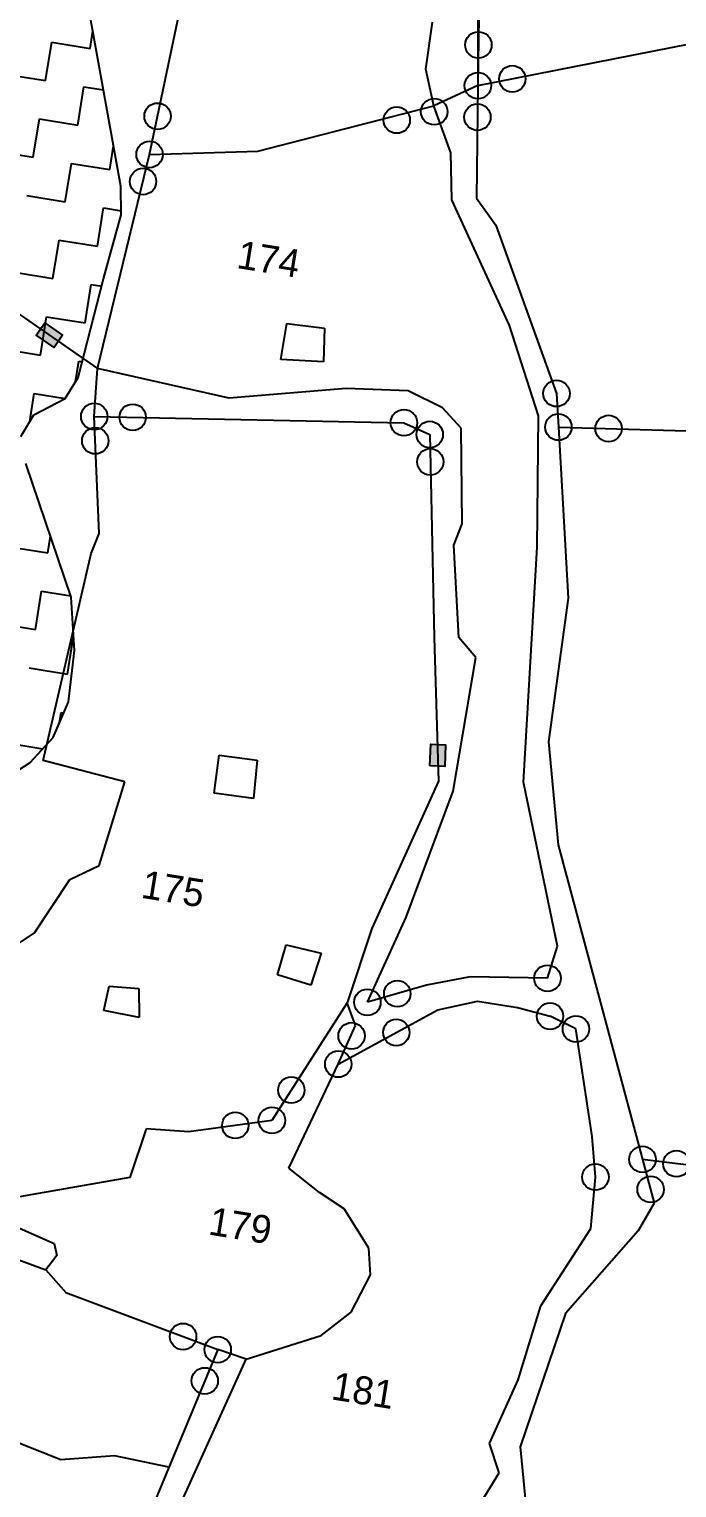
# Model space of a CAD drawing. Header units: metres. Extents: x 318079 to 324759, y 1863980 to 1868406.
# Drawn here: x 320418.9 to 320640.2, y 1866536.8 to 1867035.6 of the extents above; entities that cross this region are included whole.
import ezdxf

# ---------------------------------------------------------------- set-up
doc = ezdxf.new("R2010")
doc.units = ezdxf.units.M
for name, color, linetype in [('LINE_WATER', 4, 'Continuous'), ('OFF', 1, 'Continuous'), ('OTHERS', 1, 'Continuous'), ('POLY_HATCH', 12, 'Continuous'), ('POLY_PARCEL', 6, 'Continuous'), ('POLY_WATER', 4, 'Continuous'), ('TEXT_PARCEL', 7, 'Continuous')]:
    doc.layers.add(name, color=color, linetype=linetype)
doc.styles.add('TEXT_MAP', font='')
doc.styles.get('TEXT_MAP').set_extended_font_data('Kruti Dev 050')

msp = doc.modelspace()

# ---------------------------------------------------------------- hatches: boundary and pattern name
for points in [[(320427.39, 1866926.75), (320430.3, 1866930.96), (320424.22, 1866935.17), (320421.31, 1866930.96)], [(320561.21, 1866790.84), (320556.1, 1866791.02), (320555.84, 1866783.64), (320560.95, 1866783.45)]]:
    msp.add_hatch(color=256).paths.add_polyline_path(points)

# ---------------------------------------------------------------- linework, layer by layer
for points in [[(320424.22, 1866935.17), (320430.3, 1866930.96), (320427.39, 1866926.75), (320421.31, 1866930.96)], [(320555.84, 1866783.64), (320556.1, 1866791.02), (320561.21, 1866790.84), (320560.95, 1866783.45)]]:
    msp.add_lwpolyline(points, close=True)
for centre in [(320572.41, 1867030.18), (320583.99, 1867018.59), (320572.22, 1867016.27), (320557.3, 1867007.35), (320462.75, 1867005.8), (320544.48, 1867004.49), (320572.07, 1867005.5), (320460.02, 1866992.73), (320457.78, 1866983.5), (320599.09, 1866911.01), (320441.1, 1866903.12), (320454.24, 1866902.85), (320546.93, 1866901), (320599.74, 1866899.51), (320616.9, 1866899), (320441.45, 1866894.83), (320555.76, 1866896.96), (320555.96, 1866887.6), (320596.02, 1866711), (320544.66, 1866705.73), (320534.47, 1866702.78), (320596.88, 1866698.05), (320605.72, 1866693.66), (320529.05, 1866691.31), (320544.34, 1866692.46), (320524.5, 1866681.67), (320508.46, 1866672.79), (320489.31, 1866660.7), (320501.81, 1866662.41), (320628.48, 1866649.08), (320640.1, 1866647.59), (320612.41, 1866643.03), (320631.24, 1866638.82), (320471.47, 1866588.47), (320483.31, 1866584.01), (320478.86, 1866573.32)]:
    msp.add_circle(centre, 4.52)
at = {"layer": 'LINE_WATER'}
for p, q in [((320429.71, 1866546.36), (320357.88, 1866574.61)), ((320448.04, 1866547.73), (320429.71, 1866546.36)), ((320466.56, 1866543.76), (320448.04, 1866547.73))]:
    msp.add_line(p, q, dxfattribs=at)
at = {"layer": 'OFF'}
msp.add_line((320441.1, 1866903.12), (320442.24, 1866919.57), dxfattribs=at)
at = {"layer": 'OTHERS'}
for p, q in [((320504.91, 1866922.65), (320506.89, 1866934.9)), ((320506.89, 1866934.9), (320519.76, 1866933.34)), ((320506.89, 1866934.9), (320506.89, 1866934.9)), ((320519.76, 1866933.34), (320519.47, 1866921.86)), ((320519.47, 1866921.86), (320504.91, 1866922.65)), ((320482.09, 1866774.27), (320483.76, 1866787.25)), ((320483.76, 1866787.25), (320496.76, 1866785.57)), ((320483.76, 1866787.25), (320483.76, 1866787.25)), ((320496.76, 1866785.57), (320495.51, 1866772.52)), ((320495.51, 1866772.52), (320482.09, 1866774.27)), ((320503.74, 1866712.21), (320506.67, 1866722.42)), ((320506.67, 1866722.42), (320518.64, 1866719.63)), ((320506.67, 1866722.42), (320506.67, 1866722.42)), ((320518.64, 1866719.63), (320515.15, 1866708.65)), ((320444.39, 1866700.01), (320446.15, 1866708.28)), ((320446.15, 1866708.28), (320456.3, 1866707.49)), ((320446.15, 1866708.28), (320446.15, 1866708.28)), ((320515.15, 1866708.65), (320503.74, 1866712.21)), ((320456.3, 1866707.49), (320456.42, 1866697.64)), ((320456.42, 1866697.64), (320444.39, 1866700.01))]:
    msp.add_line(p, q, dxfattribs=at)
at = {"layer": 'POLY_HATCH'}
for p, q in [((320450.22, 1866981.87), (320436.85, 1867055.83)), ((320450.27, 1866972.07), (320450.22, 1866981.87)), ((320444.32, 1866950.15), (320450.27, 1866972.07)), ((320435.6, 1866916.48), (320444.32, 1866950.15)), ((320431.15, 1866909.33), (320435.6, 1866916.48)), ((320420.43, 1866903.72), (320431.15, 1866909.33)), ((320415.96, 1866896.28), (320420.43, 1866903.72)), ((320433.22, 1866841.28), (320417.73, 1866887.02)), ((320434.37, 1866823.14), (320433.22, 1866841.28)), ((320432.34, 1866805.52), (320434.37, 1866823.14)), ((320427.1, 1866793.32), (320432.34, 1866805.52)), ((320419.18, 1866784.81), (320427.1, 1866793.32)), ((320409.13, 1866778.27), (320419.18, 1866784.81))]:
    msp.add_line(p, q, dxfattribs=at)
at = {"layer": 'POLY_HATCH', "linetype": 'Continuous'}
for p, q in [((320439.68, 1867028.97), (320440.64, 1867034.89)), ((320439.68, 1867028.97), (320440.64, 1867034.89)), ((320424.46, 1867017.99), (320426.58, 1867031.09)), ((320424.46, 1867017.99), (320426.58, 1867031.09)), ((320426.58, 1867031.09), (320439.68, 1867028.97)), ((320426.58, 1867031.09), (320439.68, 1867028.97)), ((320411.35, 1867020.11), (320424.46, 1867017.99)), ((320411.35, 1867020.11), (320424.46, 1867017.99)), ((320435.44, 1867002.76), (320437.56, 1867015.87)), ((320435.44, 1867002.76), (320437.56, 1867015.87)), ((320437.56, 1867015.87), (320444.27, 1867014.78)), ((320437.56, 1867015.87), (320444.27, 1867014.78)), ((320420.22, 1866991.78), (320422.34, 1867004.88)), ((320420.22, 1866991.78), (320422.34, 1867004.88)), ((320422.34, 1867004.88), (320435.44, 1867002.76)), ((320422.34, 1867004.88), (320435.44, 1867002.76)), ((320407.11, 1866993.9), (320420.22, 1866991.78)), ((320407.11, 1866993.9), (320420.22, 1866991.78)), ((320446.43, 1866987.54), (320447.74, 1866995.63)), ((320446.43, 1866987.54), (320447.74, 1866995.63)), ((320431.2, 1866976.55), (320433.32, 1866989.66)), ((320431.2, 1866976.55), (320433.32, 1866989.66)), ((320433.32, 1866989.66), (320446.43, 1866987.54)), ((320433.32, 1866989.66), (320446.43, 1866987.54)), ((320418.1, 1866978.67), (320431.2, 1866976.55)), ((320418.1, 1866978.67), (320431.2, 1866976.55)), ((320442.19, 1866961.33), (320444.31, 1866974.43)), ((320442.19, 1866961.33), (320444.31, 1866974.43)), ((320444.31, 1866974.43), (320450.27, 1866973.47)), ((320444.31, 1866974.43), (320450.27, 1866973.47)), ((320426.96, 1866950.34), (320429.08, 1866963.45)), ((320426.96, 1866950.34), (320429.08, 1866963.45)), ((320429.08, 1866963.45), (320442.19, 1866961.33)), ((320429.08, 1866963.45), (320442.19, 1866961.33)), ((320413.86, 1866952.46), (320426.96, 1866950.34)), ((320413.86, 1866952.46), (320426.96, 1866950.34)), ((320437.95, 1866935.12), (320440.07, 1866948.22)), ((320437.95, 1866935.12), (320440.07, 1866948.22)), ((320440.07, 1866948.22), (320443.67, 1866947.64)), ((320440.07, 1866948.22), (320443.67, 1866947.64)), ((320422.72, 1866924.13), (320424.84, 1866937.24)), ((320422.72, 1866924.13), (320424.84, 1866937.24)), ((320424.84, 1866937.24), (320437.95, 1866935.12)), ((320424.84, 1866937.24), (320437.95, 1866935.12)), ((320409.62, 1866926.25), (320422.72, 1866924.13)), ((320409.62, 1866926.25), (320422.72, 1866924.13)), ((320434.7, 1866915.03), (320435.83, 1866922.01)), ((320434.7, 1866915.03), (320435.83, 1866922.01)), ((320435.83, 1866922.01), (320436.99, 1866921.82)), ((320435.83, 1866922.01), (320436.99, 1866921.82)), ((320419.05, 1866901.41), (320420.6, 1866911.02)), ((320419.05, 1866901.41), (320420.6, 1866911.02)), ((320420.6, 1866911.02), (320431.14, 1866909.32)), ((320420.6, 1866911.02), (320431.14, 1866909.32)), ((320412.12, 1866858.6), (320425.23, 1866856.48)), ((320412.12, 1866858.6), (320425.23, 1866856.48)), ((320425.23, 1866856.48), (320426.15, 1866862.17)), ((320425.23, 1866856.48), (320426.15, 1866862.17)), ((320420.99, 1866830.27), (320423.11, 1866843.38)), ((320420.99, 1866830.27), (320423.11, 1866843.38)), ((320423.11, 1866843.38), (320433.05, 1866841.77)), ((320423.11, 1866843.38), (320433.05, 1866841.77)), ((320407.88, 1866832.39), (320420.99, 1866830.27)), ((320407.88, 1866832.39), (320420.99, 1866830.27)), ((320431.97, 1866815.05), (320434.07, 1866827.97)), ((320431.97, 1866815.05), (320434.07, 1866827.97)), ((320418.87, 1866817.17), (320431.97, 1866815.05)), ((320418.87, 1866817.17), (320431.97, 1866815.05)), ((320429.28, 1866798.41), (320429.85, 1866801.94)), ((320429.28, 1866798.41), (320429.85, 1866801.94)), ((320429.85, 1866801.94), (320430.74, 1866801.8)), ((320429.85, 1866801.94), (320430.74, 1866801.8)), ((320414.63, 1866790.96), (320423.56, 1866789.51)), ((320414.63, 1866790.96), (320423.56, 1866789.51))]:
    msp.add_line(p, q, dxfattribs=at)
at = {"layer": 'POLY_PARCEL'}
for p, q in [((320572.26, 1867078.09), (320572.22, 1867016.27)), ((320460.02, 1866992.73), (320471.92, 1867049.61)), ((320572.22, 1867016.27), (320668.24, 1867035.2)), ((320303.34, 1867015.83), (320442.24, 1866919.57)), ((320572.22, 1867016.27), (320557.22, 1867009.36)), ((320497.04, 1866993.9), (320557.22, 1867009.36)), ((320442.24, 1866919.57), (320460.02, 1866992.73)), ((320460.02, 1866992.73), (320497.04, 1866993.9)), ((320442.79, 1866863.06), (320441.1, 1866903.12)), ((320599.74, 1866899.51), (320655.18, 1866897.85)), ((320440.06, 1866856.32), (320442.79, 1866863.06)), ((320423.64, 1866785.46), (320440.06, 1866856.32)), ((320451.59, 1866778.15), (320423.64, 1866785.46)), ((320442.73, 1866749.58), (320451.59, 1866778.15)), ((320432.75, 1866744.78), (320442.73, 1866749.58)), ((320420.65, 1866726.52), (320432.75, 1866744.78)), ((320401.66, 1866713.83), (320420.65, 1866726.52)), ((320527.58, 1866702.59), (320501.81, 1866662.41)), ((320507.66, 1866646.03), (320524.5, 1866681.67)), ((320458.88, 1866659.57), (320453.24, 1866642.88)), ((320473.41, 1866658.53), (320458.88, 1866659.57)), ((320501.81, 1866662.41), (320473.41, 1866658.53)), ((320689.48, 1866641.27), (320628.48, 1866649.08)), ((320453.24, 1866642.88), (320410.95, 1866635.47)), ((320518.08, 1866637.72), (320507.66, 1866646.03)), ((320526.53, 1866632.14), (320518.08, 1866637.72)), ((320534.92, 1866618.74), (320526.53, 1866632.14)), ((320412.52, 1866626.9), (320427.37, 1866620.32)), ((320401.47, 1866619.85), (320424.52, 1866611.3)), ((320427.37, 1866620.32), (320428.35, 1866616.25)), ((320535.55, 1866609.6), (320534.92, 1866618.74)), ((320428.35, 1866616.25), (320424.52, 1866611.3)), ((320424.52, 1866611.3), (320431.42, 1866603.57)), ((320528.96, 1866596.82), (320535.55, 1866609.6)), ((320431.42, 1866603.57), (320483.31, 1866584.01)), ((320518.62, 1866588.86), (320528.96, 1866596.82)), ((320492.99, 1866580.8), (320518.62, 1866588.86))]:
    msp.add_line(p, q, dxfattribs=at)
at = {"layer": 'POLY_WATER'}
for p, q in [((320554.44, 1867021.87), (320556.69, 1867038)), ((320572.54, 1867039.91), (320572.22, 1867016.27)), ((320557.22, 1867009.36), (320554.44, 1867021.87)), ((320572.22, 1867016.27), (320571.7, 1866977.74)), ((320563.01, 1866993.32), (320557.22, 1867009.36)), ((320563.36, 1866977.16), (320563.01, 1866993.32)), ((320583.07, 1866934.22), (320563.36, 1866977.16)), ((320571.7, 1866977.74), (320578.37, 1866968.51)), ((320578.37, 1866968.51), (320599.09, 1866911.01)), ((320592.9, 1866903.38), (320583.07, 1866934.22)), ((320487.19, 1866909.36), (320442.24, 1866919.57)), ((320527.26, 1866912.66), (320487.19, 1866909.36)), ((320548.36, 1866911.85), (320527.26, 1866912.66)), ((320560.16, 1866906.03), (320548.36, 1866911.85)), ((320599.09, 1866911.01), (320599.74, 1866899.51)), ((320441.1, 1866903.12), (320546.93, 1866901)), ((320566.56, 1866899.13), (320560.16, 1866906.03)), ((320592.54, 1866858.43), (320592.9, 1866903.38)), ((320546.93, 1866901), (320555.76, 1866896.96)), ((320566.83, 1866866.47), (320566.56, 1866899.13)), ((320599.74, 1866899.51), (320603.04, 1866840.97)), ((320555.76, 1866896.96), (320557.27, 1866827.58)), ((320564.01, 1866859.1), (320566.83, 1866866.47)), ((320565.76, 1866827.51), (320564.01, 1866859.1)), ((320587.77, 1866778.05), (320592.54, 1866858.43)), ((320603.04, 1866840.97), (320596.41, 1866791.83)), ((320557.27, 1866827.58), (320558.8, 1866778.42)), ((320571.52, 1866820.71), (320565.76, 1866827.51)), ((320563.8, 1866775), (320571.52, 1866820.71)), ((320596.41, 1866791.83), (320599.67, 1866756.6)), ((320558.8, 1866778.42), (320535.94, 1866727.98)), ((320599.43, 1866721.95), (320587.77, 1866778.05)), ((320547.69, 1866731.95), (320563.8, 1866775)), ((320599.67, 1866756.6), (320628.48, 1866649.08)), ((320535.94, 1866727.98), (320527.58, 1866702.59)), ((320534.47, 1866702.78), (320547.69, 1866731.95)), ((320596.02, 1866711), (320599.43, 1866721.95)), ((320554.7, 1866708.64), (320534.47, 1866702.78)), ((320569.53, 1866711.46), (320554.7, 1866708.64)), ((320596.02, 1866711), (320569.53, 1866711.46)), ((320530.35, 1866694.86), (320527.58, 1866702.59)), ((320558.56, 1866700.19), (320572.11, 1866703.22)), ((320572.11, 1866703.22), (320585.8, 1866701)), ((320524.5, 1866681.67), (320558.56, 1866700.19)), ((320585.8, 1866701), (320596.88, 1866698.05)), ((320605.72, 1866693.66), (320596.88, 1866698.05)), ((320524.5, 1866681.67), (320530.35, 1866694.86)), ((320611.3, 1866656.95), (320605.72, 1866693.66)), ((320612.41, 1866643.03), (320611.3, 1866656.95)), ((320628.48, 1866649.08), (320632.51, 1866634.05)), ((320610.82, 1866625.49), (320612.41, 1866643.03)), ((320632.51, 1866634.05), (320627.05, 1866624.68)), ((320593.7, 1866599.01), (320610.82, 1866625.49)), ((320627.05, 1866624.68), (320602.19, 1866596.37)), ((320585.98, 1866573.65), (320593.7, 1866599.01)), ((320602.19, 1866596.37), (320586.65, 1866550.77)), ((320483.31, 1866584.01), (320449.37, 1866502.44)), ((320492.99, 1866580.8), (320483.31, 1866584.01)), ((320465.79, 1866520.48), (320492.99, 1866580.8)), ((320576.2, 1866551.9), (320585.98, 1866573.65)), ((320579.51, 1866541.84), (320576.2, 1866551.9)), ((320586.65, 1866550.77), (320588.77, 1866529.66)), ((320561.24, 1866512.27), (320579.51, 1866541.84))]:
    msp.add_line(p, q, dxfattribs=at)

# ---------------------------------------------------------------- texts
at = {"layer": 'TEXT_PARCEL', "style": 'TEXT_MAP'}
for s, p in [('174', (320489.46, 1866953.94)), ('175', (320456.79, 1866738.58)), ('179', (320479.79, 1866623.42)), ('181', (320521.77, 1866567.06))]:
    msp.add_text(s, height=9.558, rotation=350.8118, dxfattribs=at).set_placement(p)

doc.saveas('drawing.dxf')
